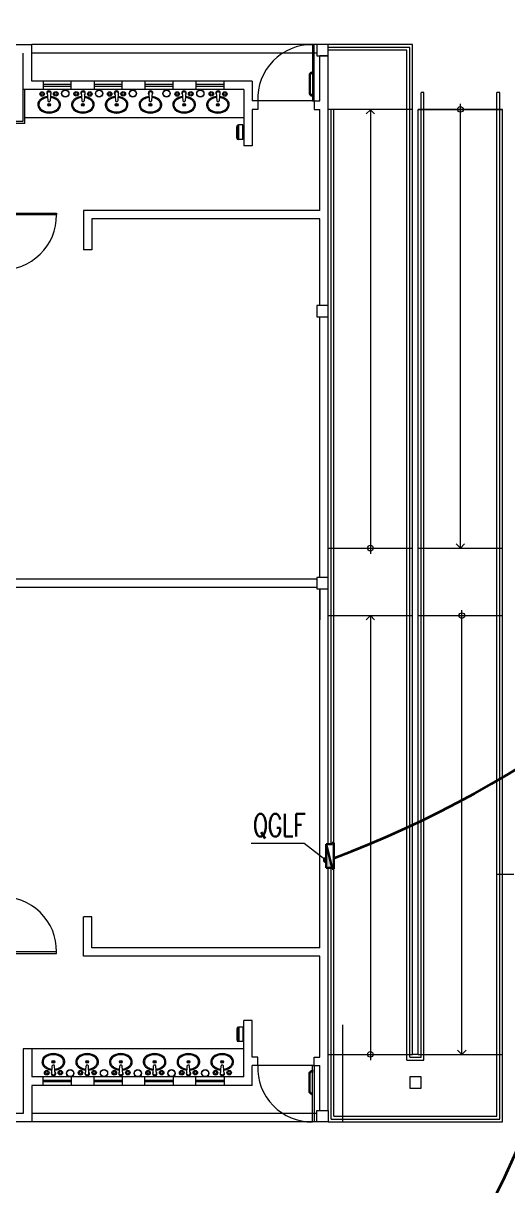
# Model space of a CAD drawing. Header units: millimetres. Extents: x 214 to 1190, y -192 to 1092.
# Drawn here: x 1049.51 to 1058.12, y 57.21 to 77.88 of the extents above; entities that cross this region are included whole.
import ezdxf

# ---------------------------------------------------------------- set-up
doc = ezdxf.new("R2010")
doc.units = ezdxf.units.MM
for name, pattern in [('ACAD_ISO07W100', [3, 0, -3]), ('HIDDEN', [9.525, 6.35, -3.175]), ('HIDDEN2', [4.7625, 3.175, -1.5875])]:
    doc.linetypes.add(name, pattern=pattern)
for name, color, linetype, lineweight in [('I-ARQ', 8, 'Continuous', 0), ('I-CAIXAS', 3, 'Continuous', 30), ('I-ELET_PISO', 5, 'HIDDEN', 35), ('I-LIN_CHAMADA', 9, 'Continuous', 9), ('I-TEXTOS', 2, 'Continuous', 25)]:
    doc.layers.add(name, color=color, linetype=linetype, lineweight=lineweight)
doc.styles.add('ROMANS', font='ROMANS.SHX', dxfattribs={"height": 0.25})

# ---------------------------------------------------------------- blocks, each defined once
blk = doc.blocks.new('_Open90')
at = {"color": 0, "linetype": 'ByBlock', "lineweight": -2}
for p, q in [((0, 0), (-1, 0)), ((-0.5, 0.5), (0, 0)), ((0, 0), (-0.5, -0.5))]:
    blk.add_line(p, q, dxfattribs=at)
blk = doc.blocks.new('QUADRO-DISTRIBUIÇÃO')
blk.add_wipeout([(-0.259, 0.091), (0.256, 0.091), (0.256, 0.061), (0.232, 0.061), (0.232, -0.061), (-0.232, -0.061), (-0.232, 0.061), (-0.259, 0.061)]).dxf.layer = 'I-CAIXAS'
at = {"layer": 'I-CAIXAS'}
blk.add_hatch(color=256, dxfattribs=at).paths.add_polyline_path([(-0.232, -0.061), (0.232, -0.061), (0.232, 0.061)])
for p, q in [((-0.259, 0.061), (-0.259, 0.091)), ((-0.259, 0.091), (0.256, 0.091)), ((-0.232, 0.061), (-0.259, 0.061)), ((-0.232, -0.061), (-0.232, 0.061)), ((0.232, 0.061), (-0.232, -0.061)), ((0.256, 0.061), (0.232, 0.061)), ((0.232, 0.061), (0.232, -0.061)), ((0.256, 0.091), (0.256, 0.061)), ((0.232, -0.061), (-0.232, -0.061)), ((0.232, -0.061), (-0.232, -0.061))]:
    blk.add_line(p, q, dxfattribs=at)
blk.add_solid([(0.256, 0.091), (-0.259, 0.091), (0.256, 0.061), (-0.259, 0.061)], dxfattribs=at)

msp = doc.modelspace()

# ---------------------------------------------------------------- hatches: boundary and pattern name
at = {"layer": 'I-LIN_CHAMADA'}
msp.add_hatch(color=256, dxfattribs=at).paths.add_polyline_path([(1054.834, 62.999, -1), (1054.949, 62.999, -1)])
msp.add_hatch(color=256, dxfattribs=at).paths.add_polyline_path([(1054.834, 62.999, -1), (1054.949, 62.999, -1)])

# ---------------------------------------------------------------- linework, layer by layer
at = {"layer": 'I-ARQ'}
for p, q in [((1049.123, 77.495), (1049.658, 77.495)), ((1049.123, 77.495), (1049.658, 77.495)), ((1049.508, 76.695), (1049.508, 77.345)), ((1054.528, 77.495), (1049.658, 77.495)), ((1049.658, 76.845), (1049.658, 77.495)), ((1054.728, 77.495), (1049.658, 77.495)), ((1049.658, 76.845), (1049.658, 77.495)), ((1054.528, 77.345), (1049.658, 77.345)), ((1054.728, 77.345), (1049.658, 77.345)), ((1054.678, 77.495), (1054.648, 77.495)), ((1054.648, 77.495), (1054.648, 76.495)), ((1054.678, 76.495), (1054.678, 77.495)), ((1054.928, 77.495), (1054.728, 77.495)), ((1054.728, 77.495), (1054.728, 77.295)), ((1054.928, 77.495), (1054.728, 77.495)), ((1054.728, 77.495), (1054.728, 77.295)), ((1054.728, 77.295), (1054.928, 77.295)), ((1054.728, 77.295), (1054.928, 77.295)), ((1054.928, 77.295), (1054.778, 77.295)), ((1054.928, 77.295), (1054.778, 77.295)), ((1054.778, 76.495), (1054.778, 77.295)), ((1056.428, 77.495), (1054.928, 77.495)), ((1056.428, 77.495), (1054.928, 77.495)), ((1054.928, 77.295), (1054.928, 77.495)), ((1054.928, 77.295), (1054.928, 77.495)), ((1056.378, 77.445), (1054.928, 77.445)), ((1056.378, 77.445), (1054.928, 77.445)), ((1056.328, 77.395), (1054.928, 77.395)), ((1056.328, 77.395), (1054.928, 77.395)), ((1054.928, 72.857), (1054.928, 77.295)), ((1056.328, 62.956), (1056.328, 77.395)), ((1056.328, 62.956), (1056.328, 77.395)), ((1056.378, 62.956), (1056.378, 77.445)), ((1056.378, 62.956), (1056.378, 77.445)), ((1056.428, 62.956), (1056.428, 77.495)), ((1056.428, 62.956), (1056.428, 77.495)), ((1053.428, 76.695), (1049.508, 76.695)), ((1049.508, 76.135), (1049.508, 76.695)), ((1053.428, 76.695), (1049.508, 76.695)), ((1049.538, 76.095), (1049.538, 76.695)), ((1053.578, 76.845), (1049.658, 76.845)), ((1053.578, 76.845), (1049.658, 76.845)), ((1053.428, 76.695), (1053.428, 75.695)), ((1053.428, 76.695), (1053.428, 75.695)), ((1053.578, 76.845), (1053.578, 76.495)), ((1053.578, 76.845), (1053.578, 76.495)), ((1049.934, 76.643), (1049.945, 76.497)), ((1049.996, 76.643), (1049.987, 76.497)), ((1050.539, 76.643), (1050.548, 76.497)), ((1050.601, 76.643), (1050.59, 76.497)), ((1051.134, 76.643), (1051.145, 76.497)), ((1051.196, 76.643), (1051.187, 76.497)), ((1051.739, 76.643), (1051.748, 76.497)), ((1051.801, 76.643), (1051.79, 76.497)), ((1052.334, 76.643), (1052.345, 76.497)), ((1052.396, 76.643), (1052.387, 76.497)), ((1052.939, 76.643), (1052.948, 76.497)), ((1053.001, 76.643), (1052.99, 76.497)), ((1053.678, 76.495), (1053.578, 76.495)), ((1053.678, 76.495), (1053.578, 76.495)), ((1053.678, 76.495), (1053.678, 76.345)), ((1053.678, 76.495), (1053.678, 76.345)), ((1054.678, 76.495), (1053.678, 76.495)), ((1054.648, 76.495), (1054.678, 76.495)), ((1054.678, 76.495), (1054.678, 76.345)), ((1054.678, 76.495), (1054.778, 76.495)), ((1056.578, 62.956), (1056.578, 76.645)), ((1056.628, 76.645), (1056.578, 76.645)), ((1056.578, 62.956), (1056.578, 76.645)), ((1056.628, 76.645), (1056.578, 76.645)), ((1056.628, 62.956), (1056.628, 76.645)), ((1056.628, 62.956), (1056.628, 76.645)), ((1057.928, 58.445), (1057.928, 76.645)), ((1057.978, 76.645), (1057.928, 76.645)), ((1057.928, 58.445), (1057.928, 76.645)), ((1057.978, 76.645), (1057.928, 76.645)), ((1057.978, 58.395), (1057.978, 76.645)), ((1057.978, 58.395), (1057.978, 76.645)), ((1053.578, 76.345), (1053.578, 75.695)), ((1053.678, 76.345), (1053.578, 76.345)), ((1053.578, 76.345), (1053.578, 75.695)), ((1053.678, 76.345), (1053.578, 76.345)), ((1054.678, 76.345), (1054.778, 76.345)), ((1054.778, 74.549), (1054.778, 76.345)), ((1056.428, 76.345), (1054.928, 76.345)), ((1056.428, 76.345), (1054.928, 76.345)), ((1054.978, 62.956), (1054.978, 76.345)), ((1054.978, 62.956), (1054.978, 76.345)), ((1055.028, 62.956), (1055.028, 76.345)), ((1055.028, 62.956), (1055.028, 76.345)), ((1056.528, 62.956), (1056.528, 76.345)), ((1056.528, 76.345), (1058.028, 76.345)), ((1058.028, 76.345), (1056.528, 76.345)), ((1056.528, 62.956), (1056.528, 76.345)), ((1056.528, 76.345), (1058.028, 76.345)), ((1058.028, 76.345), (1056.528, 76.345)), ((1058.028, 59.545), (1058.028, 76.345)), ((1058.028, 59.545), (1058.028, 76.345)), ((1048.518, 76.135), (1049.508, 76.135)), ((1049.538, 76.095), (1048.518, 76.095)), ((1053.428, 76.195), (1049.538, 76.195)), ((1053.578, 75.695), (1053.428, 75.695)), ((1053.578, 75.695), (1053.428, 75.695)), ((1049.098, 74.499), (1050.098, 74.499)), ((1050.098, 74.469), (1049.098, 74.469)), ((1050.098, 74.499), (1050.098, 74.469)), ((1054.778, 74.549), (1050.578, 74.549)), ((1050.578, 74.549), (1050.578, 73.849)), ((1054.778, 74.399), (1050.728, 74.399)), ((1050.728, 74.399), (1050.728, 73.849)), ((1051.064, 74.399), (1050.728, 74.399)), ((1050.728, 74.399), (1050.728, 73.851)), ((1051.4, 74.399), (1051.064, 74.399)), ((1051.736, 74.399), (1051.4, 74.399)), ((1052.072, 74.399), (1051.736, 74.399)), ((1052.408, 74.399), (1052.072, 74.399)), ((1052.744, 74.399), (1052.408, 74.399)), ((1053.08, 74.399), (1052.744, 74.399)), ((1053.416, 74.399), (1053.08, 74.399)), ((1053.752, 74.399), (1053.416, 74.399)), ((1054.088, 74.399), (1053.752, 74.399)), ((1054.424, 74.399), (1054.088, 74.399)), ((1054.76, 74.399), (1054.424, 74.399)), ((1054.778, 72.857), (1054.778, 74.399)), ((1050.728, 73.849), (1050.578, 73.849)), ((1054.928, 72.857), (1054.728, 72.857)), ((1054.728, 72.857), (1054.728, 72.657)), ((1054.928, 72.857), (1054.728, 72.857)), ((1054.728, 72.857), (1054.728, 72.657)), ((1054.928, 72.657), (1054.928, 72.857)), ((1054.928, 72.657), (1054.928, 72.857)), ((1054.728, 72.657), (1054.928, 72.657)), ((1054.728, 72.657), (1054.928, 72.657)), ((1054.778, 68.02), (1054.778, 72.657)), ((1054.928, 68.02), (1054.928, 72.657)), ((1054.778, 68.02), (1054.778, 68.568)), ((1054.928, 68.545), (1056.428, 68.545)), ((1054.928, 68.545), (1056.428, 68.545)), ((1056.528, 68.545), (1058.028, 68.545)), ((1056.528, 68.545), (1058.028, 68.545)), ((1054.728, 67.995), (1049.123, 67.995)), ((1054.928, 68.02), (1054.728, 68.02)), ((1054.728, 68.02), (1054.728, 67.82)), ((1054.928, 68.02), (1054.728, 68.02)), ((1054.728, 68.02), (1054.728, 67.82)), ((1054.928, 67.82), (1054.928, 68.02)), ((1054.928, 67.82), (1054.928, 68.02)), ((1054.728, 67.845), (1049.123, 67.845)), ((1054.728, 67.82), (1054.928, 67.82)), ((1054.728, 67.82), (1054.928, 67.82)), ((1054.778, 62.956), (1054.778, 67.82)), ((1054.778, 67.82), (1054.778, 67.272)), ((1054.928, 62.956), (1054.928, 67.82)), ((1054.928, 67.345), (1056.428, 67.345)), ((1054.928, 67.345), (1056.428, 67.345)), ((1056.528, 67.345), (1058.028, 67.345)), ((1056.528, 67.345), (1058.028, 67.345)), ((1054.778, 61.44), (1054.778, 62.956)), ((1054.928, 58.545), (1054.928, 62.956)), ((1054.978, 59.545), (1054.978, 62.956)), ((1054.978, 59.545), (1054.978, 62.956)), ((1055.028, 59.545), (1055.028, 62.956)), ((1055.028, 59.545), (1055.028, 62.956)), ((1056.328, 59.445), (1056.328, 62.956)), ((1056.328, 59.445), (1056.328, 62.956)), ((1056.378, 59.495), (1056.378, 62.956)), ((1056.378, 59.495), (1056.378, 62.956)), ((1056.428, 59.545), (1056.428, 62.956)), ((1056.428, 59.545), (1056.428, 62.956)), ((1056.528, 59.545), (1056.528, 62.956)), ((1056.528, 59.545), (1056.528, 62.956)), ((1056.578, 59.495), (1056.578, 62.956)), ((1056.578, 59.495), (1056.578, 62.956)), ((1056.628, 59.445), (1056.628, 62.956)), ((1056.628, 59.445), (1056.628, 62.956)), ((1050.578, 61.29), (1050.578, 61.99)), ((1050.728, 61.99), (1050.578, 61.99)), ((1050.728, 61.44), (1050.728, 61.99)), ((1050.728, 61.44), (1050.728, 61.988)), ((1054.778, 61.44), (1050.728, 61.44)), ((1050.098, 61.37), (1049.098, 61.37)), ((1049.098, 61.34), (1050.098, 61.34)), ((1050.098, 61.34), (1050.098, 61.37)), ((1054.778, 61.29), (1050.578, 61.29)), ((1054.778, 59.495), (1054.778, 61.29)), ((1053.578, 60.145), (1053.428, 60.145)), ((1053.428, 59.145), (1053.428, 60.145)), ((1053.578, 59.495), (1053.578, 60.145)), ((1055.186, 58.345), (1055.186, 60.073)), ((1049.508, 59.645), (1049.508, 58.495)), ((1049.658, 59.645), (1049.508, 59.645)), ((1053.428, 59.645), (1049.658, 59.645)), ((1049.658, 59.645), (1049.658, 59.145)), ((1054.928, 59.545), (1056.428, 59.545)), ((1054.928, 59.545), (1056.428, 59.545)), ((1054.978, 58.395), (1054.978, 59.545)), ((1054.978, 58.395), (1054.978, 59.545)), ((1055.028, 58.445), (1055.028, 59.545)), ((1055.028, 58.445), (1055.028, 59.545)), ((1056.528, 59.545), (1056.428, 59.545)), ((1056.528, 59.545), (1056.428, 59.545)), ((1056.528, 59.545), (1058.028, 59.545)), ((1056.528, 59.545), (1058.028, 59.545)), ((1058.028, 58.345), (1058.028, 59.545)), ((1058.028, 58.345), (1058.028, 59.545)), ((1050.014, 59.196), (1050.023, 59.342)), ((1050.076, 59.196), (1050.065, 59.342)), ((1050.614, 59.196), (1050.623, 59.342)), ((1050.676, 59.196), (1050.665, 59.342)), ((1051.214, 59.196), (1051.223, 59.342)), ((1051.276, 59.196), (1051.265, 59.342)), ((1051.814, 59.196), (1051.823, 59.342)), ((1051.876, 59.196), (1051.865, 59.342)), ((1052.414, 59.196), (1052.423, 59.342)), ((1052.476, 59.196), (1052.465, 59.342)), ((1053.014, 59.196), (1053.023, 59.342)), ((1053.076, 59.196), (1053.065, 59.342)), ((1053.678, 59.495), (1053.578, 59.495)), ((1053.578, 58.995), (1053.578, 59.345)), ((1053.678, 59.345), (1053.578, 59.345)), ((1053.678, 59.345), (1053.678, 59.495)), ((1054.678, 59.345), (1053.678, 59.345)), ((1054.648, 58.345), (1054.648, 59.345)), ((1054.648, 59.345), (1054.678, 59.345)), ((1054.678, 59.345), (1054.678, 59.495)), ((1054.678, 59.495), (1054.778, 59.495)), ((1054.678, 59.345), (1054.778, 59.345)), ((1054.678, 59.345), (1054.678, 58.345)), ((1054.778, 58.545), (1054.778, 59.345)), ((1056.328, 59.445), (1056.628, 59.445)), ((1056.328, 59.445), (1056.628, 59.445)), ((1056.378, 59.495), (1056.578, 59.495)), ((1056.378, 59.495), (1056.578, 59.495)), ((1053.428, 59.145), (1049.658, 59.145)), ((1053.578, 58.995), (1049.658, 58.995)), ((1049.658, 58.995), (1049.658, 58.345)), ((1049.508, 58.495), (1049.123, 58.495)), ((1050.069, 58.495), (1049.658, 58.495)), ((1054.728, 58.495), (1050.069, 58.495)), ((1054.728, 58.345), (1054.728, 58.545)), ((1054.728, 58.545), (1054.928, 58.545)), ((1054.728, 58.345), (1054.728, 58.545)), ((1054.728, 58.545), (1054.928, 58.545)), ((1054.928, 58.545), (1054.928, 58.345)), ((1054.928, 58.545), (1054.928, 58.345)), ((1049.658, 58.345), (1049.123, 58.345)), ((1050.069, 58.345), (1049.658, 58.345)), ((1054.728, 58.345), (1050.069, 58.345)), ((1054.678, 58.345), (1054.648, 58.345)), ((1054.928, 58.345), (1054.728, 58.345)), ((1054.928, 58.345), (1054.728, 58.345)), ((1054.928, 58.345), (1058.028, 58.345)), ((1054.928, 58.345), (1058.028, 58.345)), ((1054.978, 58.395), (1057.978, 58.395)), ((1054.978, 58.395), (1057.978, 58.395)), ((1055.028, 58.445), (1057.928, 58.445)), ((1055.028, 58.445), (1057.928, 58.445))]:
    msp.add_line(p, q, dxfattribs=at)
at = {"layer": 'I-ARQ', "linetype": 'HIDDEN2'}
for p, q in [((1049.861, 76.845), (1049.861, 76.695)), ((1050.361, 76.785), (1049.861, 76.785)), ((1049.861, 76.755), (1050.361, 76.755)), ((1050.361, 76.695), (1050.361, 76.845)), ((1050.766, 76.845), (1050.766, 76.695)), ((1051.266, 76.785), (1050.766, 76.785)), ((1050.766, 76.755), (1051.266, 76.755)), ((1051.266, 76.695), (1051.266, 76.845)), ((1051.671, 76.845), (1051.671, 76.695)), ((1052.171, 76.785), (1051.671, 76.785)), ((1051.671, 76.755), (1052.171, 76.755)), ((1052.171, 76.695), (1052.171, 76.845)), ((1052.576, 76.845), (1052.576, 76.695)), ((1053.076, 76.785), (1052.576, 76.785)), ((1052.576, 76.755), (1053.076, 76.755)), ((1053.076, 76.695), (1053.076, 76.845)), ((1049.861, 58.995), (1049.861, 59.145)), ((1050.361, 59.145), (1050.361, 58.995)), ((1050.766, 58.995), (1050.766, 59.145)), ((1051.266, 59.145), (1051.266, 58.995)), ((1051.671, 58.995), (1051.671, 59.145)), ((1052.171, 59.145), (1052.171, 58.995)), ((1052.576, 58.995), (1052.576, 59.145)), ((1053.076, 59.145), (1053.076, 58.995)), ((1049.861, 59.085), (1050.361, 59.085)), ((1050.361, 59.055), (1049.861, 59.055)), ((1050.766, 59.085), (1051.266, 59.085)), ((1051.266, 59.055), (1050.766, 59.055)), ((1051.671, 59.085), (1052.171, 59.085)), ((1052.171, 59.055), (1051.671, 59.055)), ((1052.576, 59.085), (1053.076, 59.085)), ((1053.076, 59.055), (1052.576, 59.055))]:
    msp.add_line(p, q, dxfattribs=at)
at = {"layer": 'I-ARQ', "ltscale": 0.2}
for p, q in [((1056.578, 59.145), (1056.378, 59.145)), ((1056.378, 59.145), (1056.378, 58.945)), ((1056.578, 58.945), (1056.578, 59.145)), ((1056.378, 58.945), (1056.578, 58.945))]:
    msp.add_line(p, q, dxfattribs=at)
at = {"layer": 'I-ARQ'}
msp.add_lwpolyline([(1128.512, 77.415, 0.40469), (1118.518, 87.089, 0), (1030.297, 87.089, 3059019602.697577)], format="xyb", dxfattribs=at)
for points in [[(1054.595, 76.978), (1054.592, 76.97)], [(1054.592, 76.97), (1054.592, 76.962)], [(1054.592, 76.962), (1054.592, 76.627)], [(1054.599, 76.985), (1054.595, 76.978)], [(1054.605, 76.992), (1054.599, 76.985)], [(1054.612, 76.997), (1054.605, 76.992)], [(1054.611, 76.967), (1054.61, 76.962)], [(1054.61, 76.962), (1054.61, 76.627)], [(1054.613, 76.972), (1054.611, 76.967)], [(1054.619, 77.001), (1054.612, 76.997)], [(1054.616, 76.977), (1054.613, 76.972)], [(1054.62, 76.981), (1054.616, 76.977)], [(1054.628, 77.003), (1054.619, 77.001)], [(1054.625, 76.983), (1054.62, 76.981)], [(1054.631, 76.985), (1054.625, 76.983)], [(1054.636, 77.003), (1054.628, 77.003)], [(1054.631, 76.985), (1054.636, 76.985)], [(1054.637, 77.005), (1054.636, 77.005)], [(1054.636, 77.005), (1054.636, 77.005)], [(1054.636, 77.005), (1054.636, 77.004)], [(1054.636, 77.004), (1054.636, 76.984)], [(1054.636, 76.984), (1054.636, 76.983)], [(1054.636, 76.983), (1054.636, 76.983)], [(1054.636, 76.983), (1054.637, 76.983)], [(1054.637, 77.005), (1054.637, 76.983)], [(1054.637, 77.005), (1054.64, 77.005)], [(1054.637, 76.983), (1054.64, 76.983)], [(1054.641, 77.017), (1054.64, 77.016)], [(1054.64, 77.016), (1054.64, 76.995)], [(1054.64, 77.016), (1054.64, 77.016)], [(1054.64, 76.995), (1054.648, 76.995)], [(1054.64, 76.994), (1054.64, 76.972)], [(1054.64, 76.994), (1054.648, 76.994)], [(1054.64, 76.972), (1054.64, 76.972)], [(1054.64, 76.972), (1054.641, 76.971)], [(1054.641, 77.017), (1054.648, 77.017)], [(1054.641, 77.017), (1054.641, 77.017)], [(1054.641, 76.971), (1054.648, 76.971)], [(1054.641, 76.971), (1054.641, 76.971)], [(1054.646, 76.995), (1054.646, 76.994)], [(1054.648, 77.017), (1054.648, 76.971)], [(1054.592, 76.627), (1054.592, 76.619)], [(1054.592, 76.619), (1054.595, 76.611)], [(1054.595, 76.611), (1054.599, 76.603)], [(1054.599, 76.603), (1054.605, 76.597)], [(1054.605, 76.597), (1054.612, 76.591)], [(1054.61, 76.627), (1054.611, 76.622)], [(1054.611, 76.622), (1054.613, 76.616)], [(1054.612, 76.591), (1054.619, 76.588)], [(1054.613, 76.616), (1054.616, 76.612)], [(1054.616, 76.612), (1054.62, 76.608)], [(1054.619, 76.588), (1054.625, 76.586)], [(1054.62, 76.608), (1054.624, 76.606)], [(1054.624, 76.606), (1054.627, 76.604)], [(1054.63, 76.586), (1054.625, 76.586)], [(1054.627, 76.604), (1054.631, 76.604)], [(1054.63, 76.586), (1054.636, 76.585)], [(1054.631, 76.604), (1054.636, 76.604)], [(1054.637, 76.606), (1054.636, 76.606)], [(1054.636, 76.606), (1054.636, 76.605)], [(1054.636, 76.605), (1054.636, 76.585)], [(1054.636, 76.605), (1054.636, 76.605)], [(1054.636, 76.585), (1054.636, 76.584)], [(1054.636, 76.584), (1054.636, 76.584)], [(1054.636, 76.584), (1054.637, 76.583)], [(1054.637, 76.606), (1054.637, 76.583)], [(1054.637, 76.606), (1054.64, 76.606)], [(1054.637, 76.583), (1054.64, 76.583)], [(1054.64, 76.616), (1054.64, 76.617)], [(1054.64, 76.617), (1054.641, 76.617)], [(1054.64, 76.595), (1054.64, 76.616)], [(1054.64, 76.595), (1054.648, 76.595)], [(1054.64, 76.573), (1054.64, 76.594)], [(1054.64, 76.594), (1054.648, 76.594)], [(1054.64, 76.572), (1054.64, 76.573)], [(1054.641, 76.572), (1054.64, 76.572)], [(1054.641, 76.618), (1054.648, 76.618)], [(1054.641, 76.617), (1054.641, 76.618)], [(1054.641, 76.572), (1054.648, 76.572)], [(1054.641, 76.572), (1054.641, 76.572)], [(1054.646, 76.594), (1054.646, 76.595)], [(1054.648, 76.572), (1054.648, 76.618)], [(1057.278, 68.695), (1057.278, 76.445)], [(1057.278, 68.695), (1057.278, 76.445)], [(1055.678, 76.189), (1055.678, 68.445)], [(1055.678, 76.189), (1055.678, 68.445)], [(1057.303, 59.695), (1057.303, 67.445)], [(1057.303, 59.695), (1057.303, 67.445)], [(1055.678, 67.195), (1055.678, 62.956)], [(1055.678, 67.195), (1055.678, 62.956)], [(1055.678, 62.956), (1055.678, 59.445)], [(1055.678, 62.956), (1055.678, 59.445)], [(1054.592, 59.221), (1054.595, 59.229)], [(1054.592, 59.213), (1054.592, 59.221)], [(1054.592, 58.878), (1054.592, 59.213)], [(1054.595, 59.229), (1054.599, 59.236)], [(1054.599, 59.236), (1054.605, 59.243)], [(1054.605, 59.243), (1054.612, 59.248)], [(1054.61, 59.213), (1054.611, 59.218)], [(1054.61, 58.878), (1054.61, 59.213)], [(1054.611, 59.218), (1054.613, 59.223)], [(1054.612, 59.248), (1054.619, 59.252)], [(1054.613, 59.223), (1054.616, 59.228)], [(1054.616, 59.228), (1054.62, 59.232)], [(1054.619, 59.252), (1054.625, 59.253)], [(1054.62, 59.232), (1054.624, 59.234)], [(1054.624, 59.234), (1054.627, 59.235)], [(1054.63, 59.254), (1054.625, 59.253)], [(1054.627, 59.235), (1054.631, 59.236)], [(1054.63, 59.254), (1054.636, 59.254)], [(1054.631, 59.236), (1054.636, 59.236)], [(1054.636, 59.255), (1054.636, 59.256)], [(1054.636, 59.256), (1054.637, 59.256)], [(1054.636, 59.235), (1054.636, 59.255)], [(1054.636, 59.255), (1054.636, 59.255)], [(1054.636, 59.234), (1054.636, 59.235)], [(1054.637, 59.234), (1054.636, 59.234)], [(1054.636, 59.234), (1054.636, 59.234)], [(1054.637, 59.234), (1054.637, 59.256)], [(1054.637, 59.256), (1054.64, 59.256)], [(1054.637, 59.234), (1054.64, 59.234)], [(1054.641, 59.267), (1054.64, 59.267)], [(1054.64, 59.267), (1054.64, 59.266)], [(1054.64, 59.266), (1054.64, 59.246)], [(1054.64, 59.246), (1054.648, 59.246)], [(1054.64, 59.245), (1054.64, 59.223)], [(1054.64, 59.245), (1054.648, 59.245)], [(1054.64, 59.223), (1054.64, 59.222)], [(1054.64, 59.222), (1054.641, 59.222)], [(1054.641, 59.268), (1054.648, 59.268)], [(1054.641, 59.268), (1054.641, 59.267)], [(1054.641, 59.222), (1054.648, 59.222)], [(1054.641, 59.222), (1054.641, 59.222)], [(1054.646, 59.246), (1054.646, 59.245)], [(1054.648, 59.268), (1054.648, 59.222)], [(1054.592, 58.869), (1054.592, 58.878)], [(1054.595, 58.862), (1054.592, 58.869)], [(1054.599, 58.854), (1054.595, 58.862)], [(1054.605, 58.847), (1054.599, 58.854)], [(1054.612, 58.842), (1054.605, 58.847)], [(1054.611, 58.872), (1054.61, 58.878)], [(1054.613, 58.867), (1054.611, 58.872)], [(1054.619, 58.838), (1054.612, 58.842)], [(1054.616, 58.863), (1054.613, 58.867)], [(1054.62, 58.859), (1054.616, 58.863)], [(1054.628, 58.836), (1054.619, 58.838)], [(1054.625, 58.856), (1054.62, 58.859)], [(1054.631, 58.855), (1054.625, 58.856)], [(1054.636, 58.836), (1054.628, 58.836)], [(1054.631, 58.855), (1054.636, 58.855)], [(1054.636, 58.856), (1054.636, 58.857)], [(1054.636, 58.857), (1054.637, 58.857)], [(1054.636, 58.835), (1054.636, 58.856)], [(1054.636, 58.856), (1054.636, 58.856)], [(1054.636, 58.834), (1054.636, 58.835)], [(1054.636, 58.835), (1054.636, 58.835)], [(1054.637, 58.834), (1054.636, 58.834)], [(1054.637, 58.834), (1054.637, 58.857)], [(1054.637, 58.857), (1054.64, 58.857)], [(1054.637, 58.834), (1054.64, 58.834)], [(1054.64, 58.867), (1054.64, 58.868)], [(1054.64, 58.868), (1054.641, 58.868)], [(1054.64, 58.846), (1054.64, 58.867)], [(1054.64, 58.846), (1054.648, 58.846)], [(1054.64, 58.824), (1054.64, 58.845)], [(1054.64, 58.845), (1054.648, 58.845)], [(1054.64, 58.823), (1054.64, 58.824)], [(1054.641, 58.823), (1054.64, 58.823)], [(1054.641, 58.868), (1054.648, 58.868)], [(1054.641, 58.868), (1054.641, 58.868)], [(1054.641, 58.823), (1054.648, 58.823)], [(1054.641, 58.823), (1054.641, 58.823)], [(1054.646, 58.845), (1054.646, 58.846)], [(1054.648, 58.823), (1054.648, 58.868)]]:
    msp.add_lwpolyline(points, dxfattribs=at)
at = {"layer": 'I-ARQ', "linetype": 'Continuous', "ltscale": 2.5}
for centre, radius in [((1050.255, 76.626), 0.065), ((1050.255, 76.626), 0.0599), ((1050.855, 76.626), 0.065), ((1050.855, 76.626), 0.0599), ((1051.455, 76.626), 0.065), ((1051.455, 76.626), 0.0599), ((1052.055, 76.626), 0.065), ((1052.055, 76.626), 0.0599), ((1052.655, 76.626), 0.065), ((1052.655, 76.626), 0.0599), ((1050.343, 59.21), 0.065), ((1050.343, 59.21), 0.0599), ((1050.943, 59.21), 0.065), ((1050.943, 59.21), 0.0599), ((1051.543, 59.21), 0.065), ((1051.543, 59.21), 0.0599), ((1052.143, 59.21), 0.065), ((1052.143, 59.21), 0.0599), ((1052.743, 59.21), 0.065), ((1052.743, 59.21), 0.0599)]:
    msp.add_circle(centre, radius, dxfattribs=at)
at = {"layer": 'I-ARQ'}
for centre, radius in [((1049.843, 76.619), 0.0398), ((1049.843, 76.619), 0.0218), ((1050.085, 76.621), 0.0406), ((1050.085, 76.621), 0.0228), ((1050.45, 76.621), 0.0406), ((1050.45, 76.621), 0.0228), ((1050.691, 76.619), 0.0398), ((1050.691, 76.619), 0.0218), ((1051.043, 76.619), 0.0398), ((1051.043, 76.619), 0.0218), ((1051.285, 76.621), 0.0406), ((1051.285, 76.621), 0.0228), ((1052.243, 76.619), 0.0398), ((1052.243, 76.619), 0.0218), ((1052.485, 76.621), 0.0406), ((1052.485, 76.621), 0.0228), ((1052.85, 76.621), 0.0406), ((1052.85, 76.621), 0.0228), ((1053.091, 76.619), 0.0398), ((1053.091, 76.619), 0.0218), ((1049.967, 76.427), 0.0248), ((1049.967, 76.427), 0.0188), ((1049.967, 76.427), 0.0146), ((1050.567, 76.427), 0.0248), ((1050.567, 76.427), 0.0188), ((1050.567, 76.427), 0.0146), ((1051.167, 76.427), 0.0248), ((1051.167, 76.427), 0.0188), ((1051.167, 76.427), 0.0146), ((1051.767, 76.427), 0.0248), ((1051.767, 76.427), 0.0188), ((1051.767, 76.427), 0.0146), ((1052.367, 76.427), 0.0248), ((1052.367, 76.427), 0.0188), ((1052.367, 76.427), 0.0146), ((1052.967, 76.427), 0.0248), ((1052.967, 76.427), 0.0188), ((1052.967, 76.427), 0.0146), ((1057.278, 76.345), 0.05), ((1057.278, 76.345), 0.05), ((1055.678, 68.545), 0.05), ((1055.678, 68.545), 0.05), ((1057.303, 67.345), 0.05), ((1057.303, 67.345), 0.05), ((1055.678, 59.545), 0.05), ((1055.678, 59.545), 0.05), ((1050.043, 59.412), 0.0248), ((1050.043, 59.412), 0.0188), ((1050.043, 59.412), 0.0146), ((1050.643, 59.412), 0.0248), ((1050.643, 59.412), 0.0188), ((1050.643, 59.412), 0.0146), ((1051.243, 59.412), 0.0248), ((1051.243, 59.412), 0.0188), ((1051.243, 59.412), 0.0146), ((1051.843, 59.412), 0.0248), ((1051.843, 59.412), 0.0188), ((1051.843, 59.412), 0.0146), ((1052.443, 59.412), 0.0248), ((1052.443, 59.412), 0.0188), ((1052.443, 59.412), 0.0146), ((1053.043, 59.412), 0.0248), ((1053.043, 59.412), 0.0188), ((1053.043, 59.412), 0.0146), ((1049.925, 59.219), 0.0406), ((1049.925, 59.219), 0.0228), ((1050.167, 59.22), 0.0398), ((1050.167, 59.22), 0.0218), ((1050.525, 59.219), 0.0406), ((1050.525, 59.219), 0.0228), ((1050.767, 59.22), 0.0398), ((1050.767, 59.22), 0.0218), ((1051.125, 59.219), 0.0406), ((1051.125, 59.219), 0.0228), ((1051.367, 59.22), 0.0398), ((1051.367, 59.22), 0.0218), ((1051.725, 59.219), 0.0406), ((1051.725, 59.219), 0.0228), ((1051.967, 59.22), 0.0398), ((1051.967, 59.22), 0.0218), ((1052.325, 59.219), 0.0406), ((1052.325, 59.219), 0.0228), ((1052.567, 59.22), 0.0398), ((1052.567, 59.22), 0.0218), ((1052.925, 59.219), 0.0406), ((1052.925, 59.219), 0.0228), ((1053.167, 59.22), 0.0398), ((1053.167, 59.22), 0.0218)]:
    msp.add_circle(centre, radius, dxfattribs=at)
for centre, radius, start, end in [((1054.633, 76.539), 0.956, 89.1118, 182.6331), ((1049.965, 76.635), 0.0405, 315.9756, 227.3975), ((1050.57, 76.635), 0.0405, 312.6025, 224.0244), ((1051.165, 76.635), 0.0405, 315.9756, 227.3975), ((1051.77, 76.635), 0.0405, 312.6025, 224.0244), ((1052.365, 76.635), 0.0405, 315.9756, 227.3975), ((1052.97, 76.635), 0.0405, 312.6025, 224.0244), ((1049.894, 76.424), 0.129, 144.5232, 173.1767), ((1049.894, 76.424), 0.109, 144.8047, 173.0573), ((1049.91, 76.402), 0.155, 120.725, 141.4841), ((1049.91, 76.402), 0.135, 120.5755, 141.2533), ((1049.966, 76.326), 0.249, 96.0812, 122.7375), ((1049.966, 76.326), 0.229, 96.2293, 122.828), ((1049.965, 76.606), 0.0483, 50.0629, 129.9371), ((1049.966, 76.506), 0.0225, 202.02, 337.98), ((1049.969, 76.326), 0.229, 57.172, 84.7119), ((1049.969, 76.326), 0.249, 57.2625, 84.855), ((1050.025, 76.402), 0.135, 38.7467, 59.4245), ((1050.025, 76.402), 0.155, 38.5159, 59.275), ((1050.041, 76.424), 0.109, 6.9427, 35.1953), ((1050.041, 76.424), 0.129, 6.8233, 35.4768), ((1050.494, 76.424), 0.129, 144.5232, 173.1767), ((1050.494, 76.424), 0.109, 144.8047, 173.0573), ((1050.51, 76.402), 0.155, 120.725, 141.4841), ((1050.51, 76.402), 0.135, 120.5755, 141.2533), ((1050.566, 76.326), 0.249, 95.145, 122.7375), ((1050.566, 76.326), 0.229, 95.2881, 122.828), ((1050.57, 76.606), 0.0483, 50.0629, 129.9371), ((1050.569, 76.506), 0.0225, 202.02, 337.98), ((1050.569, 76.326), 0.229, 57.172, 83.7707), ((1050.569, 76.326), 0.249, 57.2625, 83.9188), ((1050.625, 76.402), 0.135, 38.7467, 59.4245), ((1050.625, 76.402), 0.155, 38.5159, 59.275), ((1050.641, 76.424), 0.109, 6.9427, 35.1953), ((1050.641, 76.424), 0.129, 6.8233, 35.4768), ((1051.094, 76.424), 0.129, 144.5232, 173.1767), ((1051.094, 76.424), 0.109, 144.8047, 173.0573), ((1051.11, 76.402), 0.155, 120.725, 141.4841), ((1051.11, 76.402), 0.135, 120.5755, 141.2533), ((1051.166, 76.326), 0.249, 96.0812, 122.7375), ((1051.166, 76.326), 0.229, 96.2293, 122.828), ((1051.165, 76.606), 0.0483, 50.0629, 129.9371), ((1051.166, 76.506), 0.0225, 202.02, 337.98), ((1051.169, 76.326), 0.229, 57.172, 84.7119), ((1051.169, 76.326), 0.249, 57.2625, 84.855), ((1051.225, 76.402), 0.135, 38.7467, 59.4245), ((1051.225, 76.402), 0.155, 38.5159, 59.275), ((1051.241, 76.424), 0.109, 6.9427, 35.1953), ((1051.241, 76.424), 0.129, 6.8233, 35.4768), ((1051.694, 76.424), 0.129, 144.5232, 173.1767), ((1051.694, 76.424), 0.109, 144.8047, 173.0573), ((1051.71, 76.402), 0.155, 120.725, 141.4841), ((1051.71, 76.402), 0.135, 120.5755, 141.2533), ((1051.766, 76.326), 0.249, 95.145, 122.7375), ((1051.766, 76.326), 0.229, 95.2881, 122.828), ((1051.77, 76.606), 0.0483, 50.0629, 129.9371), ((1051.769, 76.506), 0.0225, 202.02, 337.98), ((1051.769, 76.326), 0.229, 57.172, 83.7707), ((1051.769, 76.326), 0.249, 57.2625, 83.9188), ((1051.825, 76.402), 0.135, 38.7467, 59.4245), ((1051.825, 76.402), 0.155, 38.5159, 59.275), ((1051.841, 76.424), 0.109, 6.9427, 35.1953), ((1051.841, 76.424), 0.129, 6.8233, 35.4768), ((1052.294, 76.424), 0.129, 144.5232, 173.1767), ((1052.294, 76.424), 0.109, 144.8047, 173.0573), ((1052.31, 76.402), 0.155, 120.725, 141.4841), ((1052.31, 76.402), 0.135, 120.5755, 141.2533), ((1052.366, 76.326), 0.249, 96.0812, 122.7375), ((1052.366, 76.326), 0.229, 96.2293, 122.828), ((1052.365, 76.606), 0.0483, 50.0629, 129.9371), ((1052.366, 76.506), 0.0225, 202.02, 337.98), ((1052.369, 76.326), 0.229, 57.172, 84.7119), ((1052.369, 76.326), 0.249, 57.2625, 84.855), ((1052.425, 76.402), 0.135, 38.7467, 59.4245), ((1052.425, 76.402), 0.155, 38.5159, 59.275), ((1052.441, 76.424), 0.109, 6.9427, 35.1953), ((1052.441, 76.424), 0.129, 6.8233, 35.4768), ((1052.894, 76.424), 0.129, 144.5232, 173.1767), ((1052.894, 76.424), 0.109, 144.8047, 173.0573), ((1052.91, 76.402), 0.155, 120.725, 141.4841), ((1052.91, 76.402), 0.135, 120.5755, 141.2533), ((1052.966, 76.326), 0.249, 95.145, 122.7375), ((1052.966, 76.326), 0.229, 95.2881, 122.828), ((1052.97, 76.606), 0.0483, 50.0629, 129.9371), ((1052.969, 76.506), 0.0225, 202.02, 337.98), ((1052.969, 76.326), 0.229, 57.172, 83.7707), ((1052.969, 76.326), 0.249, 57.2625, 83.9188), ((1053.025, 76.402), 0.135, 38.7467, 59.4245), ((1053.025, 76.402), 0.155, 38.5159, 59.275), ((1053.041, 76.424), 0.109, 6.9427, 35.1953), ((1053.041, 76.424), 0.129, 6.8233, 35.4768), ((1049.888, 76.428), 0.123, 174.4524, 224.3819), ((1049.888, 76.428), 0.103, 174.578, 224.0021), ((1049.966, 76.527), 0.249, 228.3244, 270.4838), ((1049.966, 76.527), 0.228, 228.5041, 270.4838), ((1049.969, 76.527), 0.228, 269.5162, 311.4959), ((1049.969, 76.527), 0.249, 269.5162, 311.6756), ((1050.047, 76.428), 0.103, 315.9979, 5.422), ((1050.047, 76.428), 0.123, 315.6181, 5.5476), ((1050.488, 76.428), 0.123, 174.4524, 224.3819), ((1050.488, 76.428), 0.103, 174.578, 224.0021), ((1050.566, 76.527), 0.249, 228.3244, 270.4838), ((1050.566, 76.527), 0.228, 228.5041, 270.4838), ((1050.569, 76.527), 0.228, 269.5162, 311.4959), ((1050.569, 76.527), 0.249, 269.5162, 311.6756), ((1050.647, 76.428), 0.103, 315.9979, 5.422), ((1050.647, 76.428), 0.123, 315.6181, 5.5476), ((1051.088, 76.428), 0.123, 174.4524, 224.3819), ((1051.088, 76.428), 0.103, 174.578, 224.0021), ((1051.166, 76.527), 0.249, 228.3244, 270.4838), ((1051.166, 76.527), 0.228, 228.5041, 270.4838), ((1051.169, 76.527), 0.228, 269.5162, 311.4959), ((1051.169, 76.527), 0.249, 269.5162, 311.6756), ((1051.247, 76.428), 0.103, 315.9979, 5.422), ((1051.247, 76.428), 0.123, 315.6181, 5.5476), ((1051.688, 76.428), 0.123, 174.4524, 224.3819), ((1051.688, 76.428), 0.103, 174.578, 224.0021), ((1051.766, 76.527), 0.249, 228.3244, 270.4838), ((1051.766, 76.527), 0.228, 228.5041, 270.4838), ((1051.769, 76.527), 0.228, 269.5162, 311.4959), ((1051.769, 76.527), 0.249, 269.5162, 311.6756), ((1051.847, 76.428), 0.103, 315.9979, 5.422), ((1051.847, 76.428), 0.123, 315.6181, 5.5476), ((1052.288, 76.428), 0.123, 174.4524, 224.3819), ((1052.288, 76.428), 0.103, 174.578, 224.0021), ((1052.366, 76.527), 0.249, 228.3244, 270.4838), ((1052.366, 76.527), 0.228, 228.5041, 270.4838), ((1052.369, 76.527), 0.228, 269.5162, 311.4959), ((1052.369, 76.527), 0.249, 269.5162, 311.6756), ((1052.447, 76.428), 0.103, 315.9979, 5.422), ((1052.447, 76.428), 0.123, 315.6181, 5.5476), ((1052.888, 76.428), 0.123, 174.4524, 224.3819), ((1052.888, 76.428), 0.103, 174.578, 224.0021), ((1052.966, 76.527), 0.249, 228.3244, 270.4838), ((1052.966, 76.527), 0.228, 228.5041, 270.4838), ((1052.969, 76.527), 0.228, 269.5162, 311.4959), ((1052.969, 76.527), 0.249, 269.5162, 311.6756), ((1053.047, 76.428), 0.103, 315.9979, 5.422), ((1053.047, 76.428), 0.123, 315.6181, 5.5476), ((1049.142, 74.454), 0.956, 267.3669, 0.8882), ((1049.142, 61.385), 0.956, 359.1118, 92.6331), ((1050.041, 59.312), 0.249, 89.5162, 131.6756), ((1050.041, 59.312), 0.228, 89.5162, 131.4959), ((1050.045, 59.312), 0.249, 48.3244, 90.4838), ((1050.045, 59.312), 0.228, 48.5041, 90.4838), ((1050.641, 59.312), 0.249, 89.5162, 131.6756), ((1050.641, 59.312), 0.228, 89.5162, 131.4959), ((1050.645, 59.312), 0.249, 48.3244, 90.4838), ((1050.645, 59.312), 0.228, 48.5041, 90.4838), ((1051.241, 59.312), 0.249, 89.5162, 131.6756), ((1051.241, 59.312), 0.228, 89.5162, 131.4959), ((1051.245, 59.312), 0.249, 48.3244, 90.4838), ((1051.245, 59.312), 0.228, 48.5041, 90.4838), ((1051.841, 59.312), 0.249, 89.5162, 131.6756), ((1051.841, 59.312), 0.228, 89.5162, 131.4959), ((1051.845, 59.312), 0.249, 48.3244, 90.4838), ((1051.845, 59.312), 0.228, 48.5041, 90.4838), ((1052.441, 59.312), 0.249, 89.5162, 131.6756), ((1052.441, 59.312), 0.228, 89.5162, 131.4959), ((1052.445, 59.312), 0.249, 48.3244, 90.4838), ((1052.445, 59.312), 0.228, 48.5041, 90.4838), ((1053.041, 59.312), 0.249, 89.5162, 131.6756), ((1053.041, 59.312), 0.228, 89.5162, 131.4959), ((1053.045, 59.312), 0.249, 48.3244, 90.4838), ((1053.045, 59.312), 0.228, 48.5041, 90.4838), ((1049.963, 59.412), 0.123, 135.6181, 185.5476), ((1049.969, 59.415), 0.129, 186.8233, 215.4768), ((1049.963, 59.412), 0.103, 135.9979, 185.422), ((1049.969, 59.415), 0.109, 186.9427, 215.1953), ((1049.985, 59.437), 0.155, 218.5159, 239.275), ((1049.985, 59.437), 0.135, 218.7467, 239.4245), ((1050.041, 59.513), 0.229, 237.172, 264.7119), ((1050.044, 59.334), 0.0225, 22.02, 157.98), ((1050.044, 59.513), 0.229, 276.2293, 302.828), ((1050.1, 59.437), 0.135, 300.5755, 321.2533), ((1050.1, 59.437), 0.155, 300.725, 321.4841), ((1050.122, 59.412), 0.103, 354.578, 44.0021), ((1050.116, 59.415), 0.109, 324.8047, 353.0573), ((1050.122, 59.412), 0.123, 354.4524, 44.3819), ((1050.116, 59.415), 0.129, 324.5232, 353.1767), ((1050.563, 59.412), 0.123, 135.6181, 185.5476), ((1050.569, 59.415), 0.129, 186.8233, 215.4768), ((1050.563, 59.412), 0.103, 135.9979, 185.422), ((1050.569, 59.415), 0.109, 186.9427, 215.1953), ((1050.585, 59.437), 0.155, 218.5159, 239.275), ((1050.585, 59.437), 0.135, 218.7467, 239.4245), ((1050.641, 59.513), 0.229, 237.172, 264.7119), ((1050.644, 59.334), 0.0225, 22.02, 157.98), ((1050.644, 59.513), 0.229, 276.2293, 302.828), ((1050.7, 59.437), 0.135, 300.5755, 321.2533), ((1050.7, 59.437), 0.155, 300.725, 321.4841), ((1050.722, 59.412), 0.103, 354.578, 44.0021), ((1050.716, 59.415), 0.109, 324.8047, 353.0573), ((1050.722, 59.412), 0.123, 354.4524, 44.3819), ((1050.716, 59.415), 0.129, 324.5232, 353.1767), ((1051.163, 59.412), 0.123, 135.6181, 185.5476), ((1051.169, 59.415), 0.129, 186.8233, 215.4768), ((1051.163, 59.412), 0.103, 135.9979, 185.422), ((1051.169, 59.415), 0.109, 186.9427, 215.1953), ((1051.185, 59.437), 0.155, 218.5159, 239.275), ((1051.185, 59.437), 0.135, 218.7467, 239.4245), ((1051.241, 59.513), 0.229, 237.172, 264.7119), ((1051.244, 59.334), 0.0225, 22.02, 157.98), ((1051.244, 59.513), 0.229, 276.2293, 302.828), ((1051.3, 59.437), 0.135, 300.5755, 321.2533), ((1051.3, 59.437), 0.155, 300.725, 321.4841), ((1051.322, 59.412), 0.103, 354.578, 44.0021), ((1051.316, 59.415), 0.109, 324.8047, 353.0573), ((1051.322, 59.412), 0.123, 354.4524, 44.3819), ((1051.316, 59.415), 0.129, 324.5232, 353.1767), ((1051.763, 59.412), 0.123, 135.6181, 185.5476), ((1051.769, 59.415), 0.129, 186.8233, 215.4768), ((1051.763, 59.412), 0.103, 135.9979, 185.422), ((1051.769, 59.415), 0.109, 186.9427, 215.1953), ((1051.785, 59.437), 0.155, 218.5159, 239.275), ((1051.785, 59.437), 0.135, 218.7467, 239.4245), ((1051.841, 59.513), 0.229, 237.172, 264.7119), ((1051.844, 59.334), 0.0225, 22.02, 157.98), ((1051.844, 59.513), 0.229, 276.2293, 302.828), ((1051.9, 59.437), 0.135, 300.5755, 321.2533), ((1051.9, 59.437), 0.155, 300.725, 321.4841), ((1051.922, 59.412), 0.103, 354.578, 44.0021), ((1051.916, 59.415), 0.109, 324.8047, 353.0573), ((1051.922, 59.412), 0.123, 354.4524, 44.3819), ((1051.916, 59.415), 0.129, 324.5232, 353.1767), ((1052.363, 59.412), 0.123, 135.6181, 185.5476), ((1052.369, 59.415), 0.129, 186.8233, 215.4768), ((1052.363, 59.412), 0.103, 135.9979, 185.422), ((1052.369, 59.415), 0.109, 186.9427, 215.1953), ((1052.385, 59.437), 0.155, 218.5159, 239.275), ((1052.385, 59.437), 0.135, 218.7467, 239.4245), ((1052.441, 59.513), 0.229, 237.172, 264.7119), ((1052.444, 59.334), 0.0225, 22.02, 157.98), ((1052.444, 59.513), 0.229, 276.2293, 302.828), ((1052.5, 59.437), 0.135, 300.5755, 321.2533), ((1052.5, 59.437), 0.155, 300.725, 321.4841), ((1052.522, 59.412), 0.103, 354.578, 44.0021), ((1052.516, 59.415), 0.109, 324.8047, 353.0573), ((1052.522, 59.412), 0.123, 354.4524, 44.3819), ((1052.516, 59.415), 0.129, 324.5232, 353.1767), ((1052.963, 59.412), 0.123, 135.6181, 185.5476), ((1052.969, 59.415), 0.129, 186.8233, 215.4768), ((1052.963, 59.412), 0.103, 135.9979, 185.422), ((1052.969, 59.415), 0.109, 186.9427, 215.1953), ((1052.985, 59.437), 0.155, 218.5159, 239.275), ((1052.985, 59.437), 0.135, 218.7467, 239.4245), ((1053.041, 59.513), 0.229, 237.172, 264.7119), ((1053.044, 59.334), 0.0225, 22.02, 157.98), ((1053.044, 59.513), 0.229, 276.2293, 302.828), ((1053.1, 59.437), 0.135, 300.5755, 321.2533), ((1053.1, 59.437), 0.155, 300.725, 321.4841), ((1053.122, 59.412), 0.103, 354.578, 44.0021), ((1053.116, 59.415), 0.109, 324.8047, 353.0573), ((1053.122, 59.412), 0.123, 354.4524, 44.3819), ((1053.116, 59.415), 0.129, 324.5232, 353.1767), ((1054.633, 59.301), 0.956, 177.3669, 270.8882), ((1050.041, 59.513), 0.249, 237.2625, 264.855), ((1050.045, 59.204), 0.0405, 135.9756, 47.3975), ((1050.045, 59.233), 0.0483, 230.0629, 309.9371), ((1050.044, 59.513), 0.249, 276.0812, 302.7375), ((1050.641, 59.513), 0.249, 237.2625, 264.855), ((1050.645, 59.204), 0.0405, 135.9756, 47.3975), ((1050.645, 59.233), 0.0483, 230.0629, 309.9371), ((1050.644, 59.513), 0.249, 276.0812, 302.7375), ((1051.241, 59.513), 0.249, 237.2625, 264.855), ((1051.245, 59.204), 0.0405, 135.9756, 47.3975), ((1051.245, 59.233), 0.0483, 230.0629, 309.9371), ((1051.244, 59.513), 0.249, 276.0812, 302.7375), ((1051.841, 59.513), 0.249, 237.2625, 264.855), ((1051.845, 59.204), 0.0405, 135.9756, 47.3975), ((1051.845, 59.233), 0.0483, 230.0629, 309.9371), ((1051.844, 59.513), 0.249, 276.0812, 302.7375), ((1052.441, 59.513), 0.249, 237.2625, 264.855), ((1052.445, 59.204), 0.0405, 135.9756, 47.3975), ((1052.445, 59.233), 0.0483, 230.0629, 309.9371), ((1052.444, 59.513), 0.249, 276.0812, 302.7375), ((1053.041, 59.513), 0.249, 237.2625, 264.855), ((1053.045, 59.204), 0.0405, 135.9756, 47.3975), ((1053.045, 59.233), 0.0483, 230.0629, 309.9371), ((1053.044, 59.513), 0.249, 276.0812, 302.7375)]:
    msp.add_arc(centre, radius, start, end, dxfattribs=at)
at = {"layer": 'I-ELET_PISO'}
msp.add_arc((1036.963, 67.367), 23.353, 329.9657, 354.8805, dxfattribs=at)
at = {"layer": 'I-LIN_CHAMADA'}
for p, q in [((1053.561, 63.299), (1054.499, 63.299)), ((1054.499, 63.299), (1054.892, 62.999)), ((1058.226, 62.744), (1057.938, 62.744))]:
    msp.add_line(p, q, dxfattribs=at)

# ---------------------------------------------------------------- block references
at = {"layer": 'I-ARQ', "xscale": 0.15, "yscale": 0.15, "zscale": 0.15}
for p, rotation in [((1055.678, 76.339), 90.00000027633942), ((1055.678, 76.339), 90.00000027633942), ((1057.278, 68.545), 270.0000002751156), ((1057.278, 68.545), 270.0000002751156), ((1055.678, 67.345), 90.00000027511547), ((1055.678, 67.345), 90.00000027511547), ((1057.303, 59.545), 270.0000002751138), ((1057.303, 59.545), 270.0000002751138)]:
    msp.add_blockref('_Open90', p, dxfattribs=dict(at, rotation=rotation))

# ---------------------------------------------------------------- texts
at = {"layer": 'I-TEXTOS', "style": 'ROMANS', "width": 0.7}
msp.add_text('QGLF', height=0.4, dxfattribs=at).set_placement((1053.592, 63.419))

# ---------------------------------------------------------------- next in the draw order: block references
at = {"layer": 'I-CAIXAS', "xscale": 0.900000000372529, "yscale": 0.900000000372529, "zscale": 0.900000000372529, "rotation": 270}
msp.add_blockref('QUADRO-DISTRIBUIÇÃO', (1054.946, 63.073), dxfattribs=at)

# ---------------------------------------------------------------- next in the draw order: wipeouts: each hides what was drawn before it
at = {"linetype": 'ACAD_ISO07W100'}
for points in [[(1053.333, 75.807), (1053.409, 75.807), (1053.409, 75.835), (1053.428, 75.835), (1053.428, 76.04), (1053.409, 76.04), (1053.409, 76.067), (1053.333, 76.067), (1053.325, 76.066), (1053.319, 76.064), (1053.317, 76.063), (1053.312, 76.06), (1053.31, 76.057), (1053.307, 76.053), (1053.304, 76.047), (1053.303, 76.042), (1053.303, 76.037), (1053.303, 75.837), (1053.303, 75.833), (1053.304, 75.828), (1053.306, 75.823), (1053.309, 75.819), (1053.312, 75.815), (1053.316, 75.812), (1053.319, 75.811), (1053.322, 75.809), (1053.326, 75.808)], [(1053.333, 60.032), (1053.409, 60.032), (1053.409, 60.005), (1053.428, 60.005), (1053.428, 59.799), (1053.409, 59.799), (1053.409, 59.772), (1053.333, 59.772), (1053.325, 59.773), (1053.319, 59.775), (1053.317, 59.777), (1053.312, 59.78), (1053.31, 59.782), (1053.307, 59.786), (1053.304, 59.792), (1053.303, 59.797), (1053.303, 59.802), (1053.303, 60.002), (1053.303, 60.007), (1053.304, 60.011), (1053.306, 60.017), (1053.309, 60.021), (1053.312, 60.024), (1053.316, 60.027), (1053.319, 60.029), (1053.322, 60.03), (1053.326, 60.031)]]:
    msp.add_wipeout(points, dxfattribs=at).dxf.layer = 'I-ARQ'

# ---------------------------------------------------------------- next in the draw order: linework, layer by layer
at = {"layer": 'I-ARQ'}
for p, q in [((1053.307, 75.821), (1053.307, 76.054)), ((1053.317, 75.812), (1053.317, 76.063)), ((1053.409, 76.067), (1053.333, 76.067)), ((1053.337, 75.807), (1053.337, 76.067)), ((1053.409, 75.807), (1053.409, 76.067)), ((1053.303, 75.837), (1053.303, 76.037)), ((1053.428, 76.04), (1053.409, 76.04)), ((1053.428, 76.04), (1053.428, 75.835)), ((1053.409, 75.807), (1053.333, 75.807)), ((1053.428, 75.835), (1053.409, 75.835)), ((1053.303, 60.002), (1053.303, 59.802)), ((1053.307, 60.018), (1053.307, 59.786)), ((1053.317, 60.027), (1053.317, 59.776)), ((1053.409, 60.032), (1053.333, 60.032)), ((1053.337, 60.032), (1053.337, 59.772)), ((1053.409, 60.032), (1053.409, 59.772)), ((1053.428, 60.005), (1053.409, 60.005)), ((1053.428, 59.799), (1053.428, 60.005)), ((1053.409, 59.772), (1053.333, 59.772)), ((1053.428, 59.799), (1053.409, 59.799))]:
    msp.add_line(p, q, dxfattribs=at)
for centre, start, end in [((1053.333, 76.037), 90, 180), ((1053.333, 75.837), 180, 270), ((1053.333, 60.002), 90, 180), ((1053.333, 59.802), 180, 270)]:
    msp.add_arc(centre, 0.03, start, end, dxfattribs=at)
at = {"layer": 'I-ELET_PISO'}
msp.add_arc((1048.251, 81.037), 19.237, 290.6247, 307.0492, dxfattribs=at)

doc.saveas('drawing.dxf')
